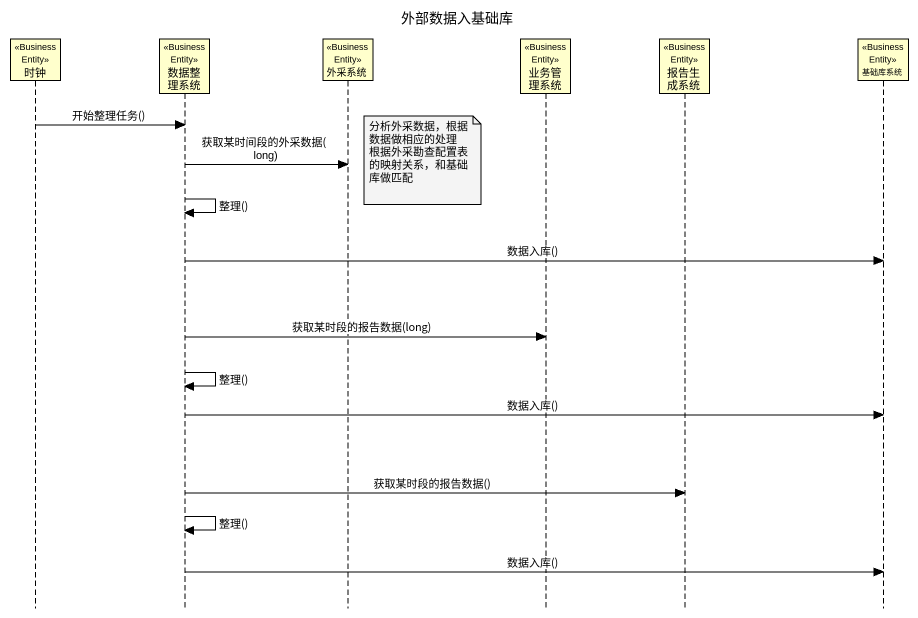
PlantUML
@startuml
title 外部数据入基础库
hide footbox
participant 时钟 <<Business Entity>>
participant 数据整理系统 <<Business Entity>>
participant 外采系统 <<Business Entity>>
participant 业务管理系统 <<Business Entity>>
participant 报告生成系统 <<Business Entity>>
participant 基础库系统 <<Business Entity>>

时钟 -> 数据整理系统 : 开始整理任务()
note right of 外采系统
  分析外采数据，根据数据做相应的处理
  根据外采勘查配置表的映射关系，和基础库做匹配
end note
数据整理系统 -> 外采系统 : 获取某时间段的外采数据(long)
数据整理系统 -> 数据整理系统 : 整理()
数据整理系统 -> 基础库系统 : 数据入库()
数据整理系统 -> 业务管理系统 : 获取某时段的报告数据(long)
数据整理系统 -> 数据整理系统 : 整理()
数据整理系统 -> 基础库系统 : 数据入库()
数据整理系统 -> 报告生成系统 : 获取某时段的报告数据()
数据整理系统 -> 数据整理系统 : 整理()
数据整理系统 -> 基础库系统 : 数据入库()
@enduml
